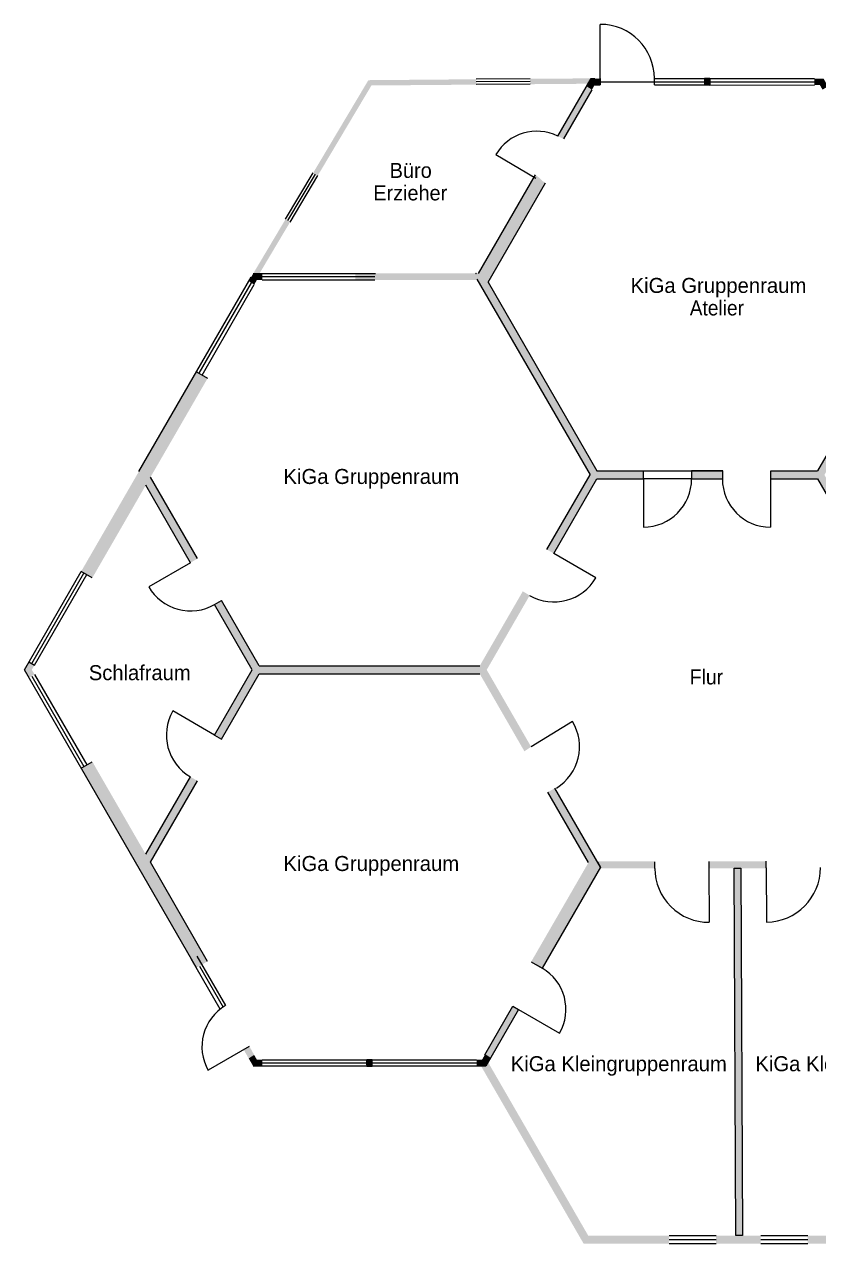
# Model space of a CAD drawing. Header units: inches. Extents: x 10176 to 53679, y 3686 to 38524.
# Drawn here: x 10176 to 24994, y 8260 to 31005 of the extents above; entities that cross this region are included whole.
import ezdxf

# ---------------------------------------------------------------- set-up
doc = ezdxf.new("R2010")
doc.units = ezdxf.units.IN
doc.header["$LTSCALE"] = 125
doc.header["$MEASUREMENT"] = 0
doc.header["$PDMODE"] = 34
doc.header["$PDSIZE"] = 5
doc.linetypes.add('Standardmuster', pattern=[0])
doc.linetypes.add('Volllinie', pattern=[0])
doc.layers.add('Grundebene', color=7, linetype='Continuous')
doc.styles.add('ARIAL', font='arial.ttf', dxfattribs={"height": 0.2})

# ---------------------------------------------------------------- blocks, each defined once
blk = doc.blocks.new('Color_Area-206')
at = {"layer": 'Grundebene', "true_color": 0x000000, "transparency": 33554687}
blk.add_hatch(color=18, dxfattribs=at).paths.add_polyline_path([(22625, 22526), (23205, 22526), (23205, 22676), (22625, 22676)], flags=0)
at = {"layer": 'Grundebene', "color": 18, "linetype": 'Continuous', "lineweight": 13, "true_color": 0x000000}
for p, q in [((23205, 22676), (22625, 22676)), ((22625, 22676), (22625, 22526)), ((22625, 22526), (23205, 22526)), ((23205, 22526), (23205, 22676))]:
    blk.add_line(p, q, dxfattribs=at)
blk = doc.blocks.new('Color_Area-2AB')
at = {"layer": 'Grundebene', "true_color": 0x000000, "transparency": 33554687}
blk.add_hatch(color=18, dxfattribs=at).paths.add_polyline_path([(16564, 11571), (16664, 11570), (16664, 11690), (16564, 11691)], flags=0)
at = {"layer": 'Grundebene', "color": 18, "linetype": 'Continuous', "lineweight": 13, "true_color": 0x000000}
for p, q in [((16664, 11690), (16564, 11691)), ((16564, 11691), (16564, 11571)), ((16664, 11570), (16664, 11690)), ((16564, 11571), (16664, 11570))]:
    blk.add_line(p, q, dxfattribs=at)
blk = doc.blocks.new('Color_Area-2E4')
at = {"layer": 'Grundebene', "true_color": 0x000000, "transparency": 33554687}
blk.add_hatch(color=18, dxfattribs=at).paths.add_polyline_path([(22867, 29995), (22867, 29875), (22967, 29875), (22967, 29995)], flags=0)
at = {"layer": 'Grundebene', "color": 18, "linetype": 'Continuous', "lineweight": 13, "true_color": 0x000000}
for p, q in [((22867, 29995), (22867, 29875)), ((22967, 29995), (22867, 29995)), ((22867, 29875), (22967, 29875)), ((22967, 29875), (22967, 29995))]:
    blk.add_line(p, q, dxfattribs=at)
blk = doc.blocks.new('Color_Area-338')
at = {"layer": 'Grundebene', "true_color": 0x000000, "transparency": 33554687}
blk.add_hatch(color=18, dxfattribs=at).paths.add_polyline_path([(23572, 8410), (23447, 8410), (23420, 15264), (23545, 15264)], flags=0)
at = {"layer": 'Grundebene', "color": 18, "linetype": 'Continuous', "lineweight": 13, "true_color": 0x000000}
for p, q in [((23447, 8410), (23420, 15264)), ((23420, 15264), (23545, 15264)), ((23545, 15264), (23572, 8410)), ((23572, 8410), (23447, 8410))]:
    blk.add_line(p, q, dxfattribs=at)

msp = doc.modelspace()

# ---------------------------------------------------------------- hatches: boundary and pattern name
at = {"layer": 'Grundebene', "true_color": 0x000000, "transparency": 33554687}
h = msp.add_hatch(color=18, dxfattribs=at)
h.paths.add_polyline_path([(19614, 29989), (19615, 29889), (20866, 29899), (20907, 29971), (20923, 29999), (20865, 29999)], flags=0)
h.paths.add_polyline_path([(18605, 29881), (18604, 29981), (16594, 29964), (15565, 28237), (15651, 28186), (16651, 29865)], flags=0)
h.paths.add_polyline_path([(15134, 27318), (15048, 27369), (14463, 26386), (14431, 26331), (14549, 26335)], flags=0)
for points in [[(20234, 28867), (20765, 29786), (20664, 29851), (20127, 28921)], [(20664, 29851), (20748, 29995), (20916, 29995), (20916, 29875), (20816, 29875), (20765, 29786), (20754, 29793)], [(24917, 29994), (25086, 29994), (25170, 29848), (25066, 29788), (25017, 29874), (24917, 29874)], [(19925, 21209), (20055, 21134), (20859, 22526), (21725, 22526), (21725, 22676), (20859, 22676), (18829, 26193), (19900, 28047), (19839, 28085), (19774, 28150), (19709, 28198), (18647, 26358), (18603, 26358), (18603, 26238), (18629, 26238), (18699, 26118), (20729, 22601)], [(14613, 26359), (14447, 26359), (14363, 26215), (14465, 26150), (14516, 26239), (14615, 26239)], [(18603, 26236), (16353, 26236), (16353, 26359), (18603, 26359)], [(11236, 20800), (13387, 24524), (13595, 24404), (12528, 22557), (13405, 21038), (13275, 20963), (12441, 22407), (11444, 20680)], [(13725, 17747), (13855, 17672), (14558, 18890), (18672, 18889), (19505, 17444), (19630, 17529), (18802, 18964), (19603, 20351), (19475, 20429), (18672, 19039), (14558, 19040), (13855, 20258), (13725, 20183), (14428, 18965)], [(10176, 18965), (10261, 19112), (10365, 19052), (10315, 18965), (10365, 18878), (10261, 18818)], [(13385, 13406), (11236, 17130), (11444, 17250), (12440, 15523), (13275, 16967), (13405, 16892), (12527, 15373), (13593, 13526)], [(19630, 13516), (19838, 13396), (20927, 15282), (20075, 16758), (19945, 16683), (20702, 15372)], [(20838, 15391), (21938, 15391), (21938, 15264), (20838, 15264)], [(22948, 15391), (24017, 15391), (24017, 15264), (22948, 15264)], [(18825, 11642), (19395, 12630), (19291, 12690), (18740, 11735)], [(14445, 11571), (14266, 11880), (14374, 11943), (14463, 11780)], [(14361, 11715), (14463, 11780), (14514, 11691), (14613, 11691), (14613, 11571), (14445, 11571)], [(18614, 11570), (18614, 11690), (18714, 11690), (18765, 11779), (18866, 11714), (18783, 11570)]]:
    msp.add_hatch(color=18, dxfattribs=at).paths.add_polyline_path(points, flags=0)
h = msp.add_hatch(color=18, dxfattribs=at)
h.paths.add_polyline_path([(24972, 22525), (25930, 20865), (26261, 20865), (26261, 21025), (26011, 21025), (25102, 22600), (27156, 26156), (27220, 26297), (26145, 28159), (25937, 28039), (27003, 26192), (24972, 22675), (24105, 22675), (24105, 22525)], flags=0)
h.paths.add_polyline_path([(27023, 21025), (27023, 20865), (27384, 20865), (27384, 21025)], flags=0)
h = msp.add_hatch(color=18, dxfattribs=at)
h.paths.add_polyline_path([(18697, 11570), (20609, 8260), (22205, 8260), (22205, 8410), (20695, 8410), (18826, 11645), (18783, 11570)], flags=0)
h.paths.add_polyline_path([(24790, 8410), (24790, 8260), (26377, 8260), (28367, 11629), (28287, 11629), (28229, 11628), (28211, 11659), (26291, 8410)], flags=0)
h.paths.add_polyline_path([(23080, 8410), (23080, 8260), (23915, 8260), (23915, 8410)], flags=0)

# ---------------------------------------------------------------- linework, layer by layer
at = {"layer": 'Grundebene', "color": 18, "linetype": 'Standardmuster', "lineweight": 13, "true_color": 0x000000}
for p, q in [((20920, 29995), (20921, 31005)), ((19614, 29989), (18604, 29981)), ((19614, 29939), (18604, 29931)), ((19615, 29889), (18605, 29881)), ((15048, 27369), (15565, 28237)), ((15091, 27344), (15608, 28212)), ((15134, 27318), (15651, 28186)), ((13725, 17747), (12945, 18197)), ((19395, 12630), (20162, 12187))]:
    msp.add_line(p, q, dxfattribs=at)
at = {"layer": 'Grundebene', "color": 18, "linetype": 'Continuous', "lineweight": 13, "true_color": 0x000000}
for p, q in [((20127, 28921), (20748, 29995)), ((20748, 29995), (20816, 29995)), ((20817, 29875), (20920, 29875)), ((20916, 29995), (20920, 29995)), ((20916, 29875), (20920, 29875)), ((20920, 29995), (20920, 29875)), ((21930, 29995), (24917, 29994)), ((21930, 29875), (21930, 29995)), ((21930, 29875), (22617, 29875)), ((21930, 29875), (22867, 29875)), ((22867, 29995), (22867, 29874)), ((22867, 29875), (22967, 29874)), ((22967, 29995), (22967, 29874)), ((22967, 29875), (24917, 29874)), ((20765, 29786), (20234, 28867)), ((20765, 29786), (20235, 28868)), ((18971, 28575), (19717, 28138)), ((18647, 26358), (19709, 28198)), ((18829, 26193), (19900, 28047)), ((12312, 22662), (14405, 26287)), ((13440, 24496), (14414, 26182)), ((14447, 26359), (16724, 26359)), ((14611, 26299), (16712, 26299)), ((14615, 26239), (16716, 26239)), ((14615, 26239), (16716, 26239)), ((18620, 26254), (20729, 22601)), ((18829, 26193), (20859, 22676)), ((27003, 26192), (24972, 22675)), ((13491, 24464), (14465, 26150)), ((13387, 24524), (13595, 24404)), ((13405, 21038), (12528, 22557)), ((19925, 21209), (20729, 22601)), ((20055, 21134), (20859, 22526)), ((20859, 22676), (21725, 22676)), ((20859, 22526), (21725, 22526)), ((21725, 22526), (21725, 22676)), ((21725, 22526), (21725, 21626)), ((22625, 22676), (23205, 22676)), ((22625, 22526), (23205, 22526)), ((24098, 22525), (24097, 21625)), ((24105, 22525), (24105, 22675)), ((24105, 22675), (24972, 22675)), ((24105, 22525), (24972, 22525)), ((24972, 22525), (25930, 20865)), ((13275, 20963), (12441, 22407)), ((13275, 20963), (12496, 20513)), ((20837, 20682), (20055, 21134)), ((10176, 18965), (11236, 20800)), ((10313, 19082), (11288, 20770)), ((10365, 19052), (11340, 20740)), ((11444, 20680), (11236, 20800)), ((13725, 20183), (13855, 20258)), ((14558, 19040), (13855, 20258)), ((14428, 18965), (13725, 20183)), ((10261, 19112), (10365, 19052)), ((13385, 13406), (10176, 18965)), ((10365, 18878), (11340, 17190)), ((13725, 17747), (14428, 18965)), ((13855, 17672), (14558, 18890)), ((14558, 19040), (18672, 19039)), ((14558, 18890), (18672, 18889)), ((10313, 18848), (11288, 17160)), ((20400, 18002), (19630, 17529)), ((13725, 17747), (13855, 17672)), ((11236, 17130), (11444, 17250)), ((12440, 15523), (13275, 16967)), ((12527, 15373), (13405, 16892)), ((20702, 15372), (19945, 16683)), ((20927, 15282), (20075, 16758)), ((13593, 13526), (12527, 15373)), ((20927, 15282), (19838, 13396)), ((20870, 15381), (20927, 15282)), ((20927, 15282), (20912, 15256)), ((21938, 15260), (21937, 15385)), ((22947, 15389), (22948, 15264)), ((22948, 15264), (22952, 14254)), ((24017, 15269), (24017, 15394)), ((24017, 15269), (24023, 14259)), ((13832, 12633), (13288, 13574)), ((13932, 12700), (13401, 13620)), ((19630, 13516), (19838, 13396)), ((19734, 13456), (19734, 13456)), ((19838, 13396), (19734, 13456)), ((18765, 11779), (19291, 12690)), ((19395, 12630), (18783, 11570)), ((19291, 12690), (19395, 12630)), ((13612, 11503), (14378, 11945)), ((14613, 11691), (16564, 11691)), ((16564, 11595), (16564, 11691)), ((16664, 11690), (18614, 11690)), ((16664, 11588), (16664, 11685)), ((18866, 11714), (18765, 11779)), ((18783, 11570), (14445, 11571))]:
    msp.add_line(p, q, dxfattribs=at)
at = {"layer": 'Grundebene', "color": 18, "linetype": 'Volllinie', "lineweight": 9, "true_color": 0x000000}
for p, q in [((20916, 29935), (24917, 29935)), ((14613, 11631), (18614, 11631))]:
    msp.add_line(p, q, dxfattribs=at)
at = {"layer": 'Grundebene', "color": 18, "linetype": 'Volllinie', "lineweight": 13, "true_color": 0x000000}
for p, q in [((21725, 22676), (22625, 22676)), ((21725, 22526), (21725, 22676)), ((22625, 22526), (21725, 22526)), ((22625, 22676), (22625, 22526)), ((13441, 13438), (13884, 12671)), ((22205, 8410), (23080, 8410)), ((22205, 8335), (23080, 8335)), ((22205, 8260), (23080, 8260)), ((23915, 8410), (24790, 8410)), ((23915, 8335), (24790, 8335)), ((23915, 8260), (24790, 8260))]:
    msp.add_line(p, q, dxfattribs=at)
at = {"layer": 'Grundebene', "color": 18, "linetype": 'Standardmuster', "lineweight": 13, "true_color": 0x000000}
for centre, radius, start, end in [((20920, 29995), 1010, 359.9917, 89.9917), ((13725, 17747), 900, 149.9896, 239.9896), ((19395, 12630), 885, 329.9896, 59.9896)]:
    msp.add_arc(centre, radius, start, end, dxfattribs=at)
at = {"layer": 'Grundebene', "color": 18, "linetype": 'Continuous', "lineweight": 13, "true_color": 0x000000}
for centre, radius, start, end in [((19735, 28127), 885, 63.6757, 149.6162), ((21725, 22526), 900, 269.9917, 359.9917), ((24098, 22525), 900, 179.9917, 269.9917), ((13275, 20963), 900, 209.9938, 299.9938), ((20055, 21134), 904, 239.986, 329.9824), ((19630, 17529), 904, 301.5831, 31.5795), ((22948, 15264), 1010, 180.2215, 270.2215), ((24017, 15269), 1010, 270.3099, 0.3099), ((14374, 11933), 885, 119.9938, 209.9938)]:
    msp.add_arc(centre, radius, start, end, dxfattribs=at)
at = {"layer": 'Grundebene', "color": 18, "linetype": 'Standardmuster', "lineweight": 13, "true_color": 0x000000}
msp.add_point((18603, 26358), dxfattribs=at)

# ---------------------------------------------------------------- block references
at = {"layer": 'Grundebene'}
for name in ['Color_Area-2E4', 'Color_Area-206', 'Color_Area-338', 'Color_Area-2AB']:
    msp.add_blockref(name, (0, 0), dxfattribs=at)

# ---------------------------------------------------------------- texts
at = {"layer": 'Grundebene', "color": 18, "lineweight": 18, "true_color": 0x000000, "style": 'ARIAL'}
for s, width, p in [('Büro', 0.951331, (16991, 28141)), ('Erzieher', 0.9468, (16686, 27721)), ('KiGa Gruppenraum', 0.966689, (21486, 25995)), ('Atelier', 0.91237, (22590, 25575)), ('KiGa Gruppenraum', 0.966689, (15010, 22431)), ('Schlafraum', 0.960242, (11379, 18771)), ('Flur', 0.92339, (22590, 18691)), ('KiGa Gruppenraum', 0.966689, (15010, 15211)), ('KiGa Kleingruppenraum', 0.965854, (19250, 11476)), ('KiGa Kleingruppenraum', 0.965854, (23814, 11476))]:
    msp.add_text(s, height=280, dxfattribs=dict(at, width=width)).set_placement(p)

doc.saveas('drawing.dxf')
